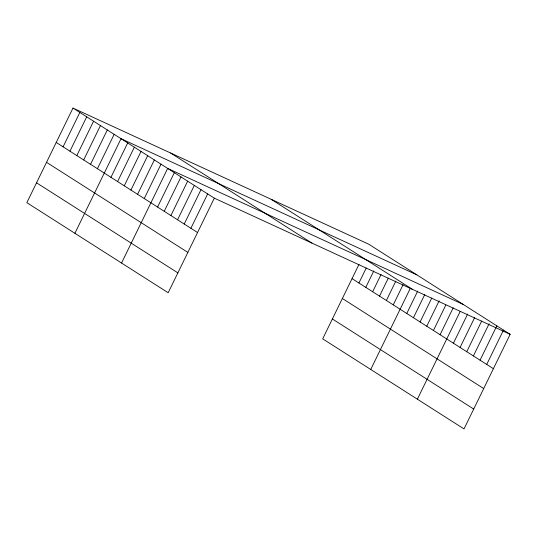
<?xml version="1.0" encoding="UTF-8"?>
<svg xmlns="http://www.w3.org/2000/svg" width="537" height="537" viewBox="0 0 537 537"><rect width="100%" height="100%" fill="white"/><g stroke="black" fill="none" stroke-linecap="round" stroke-linejoin="round"><path stroke-width="0.81" d="M72.985 108.078L26.85 202.671L168.175 292.752L214.31 198.16L72.985 108.078L368.825 244.248L510.15 334.329L464.015 428.922L322.69 338.84L358.984 264.419M63.091 146.823L79.852 112.455M69.951 151.199L86.719 116.831M76.818 155.569L93.579 121.208M83.685 159.945L100.446 125.577M90.545 164.322L107.306 129.954M97.412 168.699L114.173 134.331M74.898 233.3L121.04 138.707L416.873 274.877M110.937 177.317L127.699 142.949M117.603 181.566L134.364 147.198M124.262 185.815L141.023 151.447M130.927 190.058L147.688 155.69M137.586 194.307L154.347 159.939M144.252 198.549L161.013 164.188M121.537 263.029L167.672 168.43L463.512 304.6M157.576 207.047L174.337 172.679M164.235 211.289L181.003 176.928M170.9 215.538L187.661 181.17M177.566 219.787L194.327 185.419M184.225 224.03L200.986 189.662M190.89 228.279L207.651 193.911M358.931 282.992L366.214 268.05M365.791 287.362L373.806 270.93M372.658 291.739L381.035 274.555M379.518 296.115L388.264 278.186M386.385 300.492L395.856 281.066M393.252 304.868L403.086 284.691M370.738 369.469L410.315 288.322M406.778 313.487L417.705 291.074M413.436 317.736L424.733 294.571M420.102 321.978L431.761 298.075M426.761 326.228L439.152 300.827M433.426 330.477L445.817 305.07M440.092 334.719L453.208 307.822M417.377 399.192L460.236 311.326M453.416 343.217L467.626 314.078M460.075 347.459L474.654 317.575M466.74 351.708L481.676 321.072M473.399 355.95L489.073 323.831M480.065 360.199L496.826 325.831M486.723 364.448L503.484 330.08M214.31 198.16L510.15 334.329M271.198 199.314L412.523 289.389M170.612 153.011L311.937 243.093M352.064 278.616L493.389 368.691M342.371 298.491L483.696 388.566M56.224 142.446L197.549 232.528M332.383 318.965L473.708 409.046M46.531 162.322L187.856 252.403M36.543 182.802L177.868 272.877"/></g></svg>
